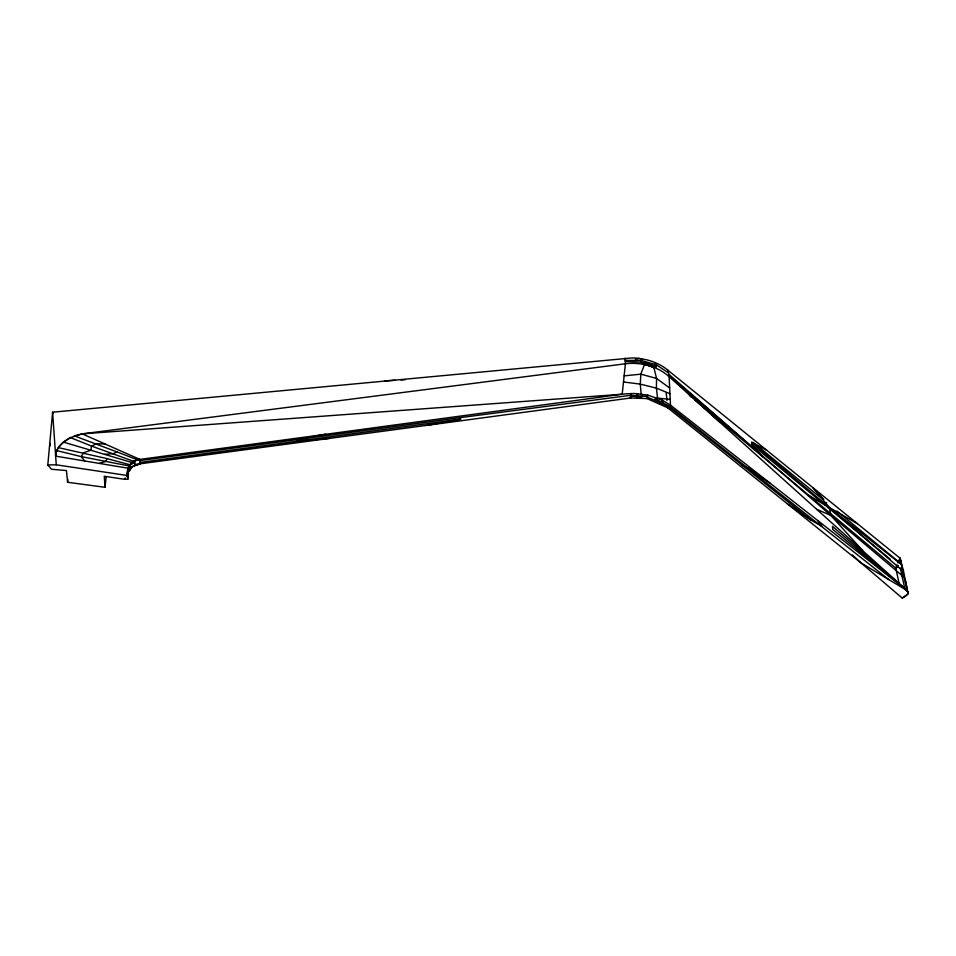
<?xml version="1.0" encoding="UTF-8"?>
<svg xmlns="http://www.w3.org/2000/svg" width="956" height="956" viewBox="0 0 956 956"><rect width="100%" height="100%" fill="white"/><g stroke="black" fill="none" stroke-linecap="round" stroke-linejoin="round"><path stroke-width="1.43" d="M902.201 576.647L903.396 570.565L899.955 558.125L668.065 370.342A49.258 37.165 0.6 0 0 657.262 363.519L655.171 362.599A49.258 37.165 0.6 0 0 646.268 359.695L639.217 358.416A49.258 37.165 0.6 0 0 632.083 357.926L52.604 412.203L47.8 464.927L51.481 469.241L66.454 470.555L67.577 482.266L105.076 487.309L106.08 477.223M903.396 570.565L908.009 593.772L902.201 598.062L861.057 562.941L667.885 407.913L647.104 398.592L631.032 397.947L134.677 464.544M105.076 487.309L104.24 476.243L124.889 479.35L128.008 478.968C127.076 470.017 128.642 459.764 139.648 460.171M124.889 479.35L125.057 477.869M640.675 398.329L642.097 395.545L641.153 393.98L640.281 384.121L640.807 374.155L644.535 364.439L641.153 362.133L625.296 361.535M899.704 560.049L901.114 560.276L901.018 561.722L899.07 562.164L899.955 558.125L907.053 590.545C910.542 593.855 904.746 596.95 902.189 598.062M67.577 482.266L67.936 479.601M908.009 593.772L905.786 581.499M899.931 562.176L899.955 558.125L897.959 562.941M647.104 398.592L647.75 395.103L634.402 393.478L623.933 393.98L137.294 459.764A10.158 6.059 -27.2 0 0 134.067 461.198L133.219 461.688M128.008 478.968C125.845 473.077 127.53 463.708 134.557 461.64L135.059 464.891L131.45 467.639L128.809 471.655L131.51 467.592L130.446 467.388L128.582 470.28M127.076 475.646L128.259 468.237L130.064 465.022L134.688 462.537M70.505 437.585C63.431 441.349 55.866 447.492 55.663 456.143L128.247 468.237L127.232 475.765M641.584 358.751L641.153 362.133L656.425 366.566L655.171 362.599M900.433 563.132L901.018 561.722L901.568 564.53M694.976 400.134L895.808 568.127L897.122 564.948M647.367 397.194L654.693 400.301L655.338 398.903L657.561 398.09L670.216 399.405M826.653 502.581L825.243 505.258L890.287 559.26M895.808 568.139L897.827 565.558L895.88 568.497M129.813 464.736L107.168 458.641L105.435 461.545L99.221 463.397M637.795 393.645L636.577 395.103L637.461 398.21M667.885 407.913L670.491 405.141L669.116 376.652L668.065 370.342M898.043 565.868L895.808 568.163L899.477 585.287M53.285 413.004L52.604 412.203L55.591 455.152A19.586 11.376 -25.8 0 0 55.663 456.132A22.86 13.288 -25.7 0 1 63.55 442.138L70.481 437.597L82.216 433.869L625.415 363.77C640.938 361.93 657.334 366.148 669.116 376.652L907.053 590.545L908.2 592.672M127.232 476.638L128.331 476.028M897.302 566.633L896.465 566.538M137.294 459.764L117.062 451.949L113.238 453.646L104.539 454.351M117.062 451.949L74.329 435.888L82.216 433.869L139.516 459.25L140.209 463.803L134.007 465.883L140.185 463.803M659.592 404.197L661.851 403.504L662.735 402.177L662.138 400.11L647.75 395.103M656.425 366.566L653.796 367.176L656.557 378.433L656.413 388.148L657.561 398.09M139.516 459.25L138.405 459.466A10.193 6.059 -27.1 0 0 135.178 460.589M325.649 434.167L296.862 439.629L139.719 460.625M427.452 425.265L460.577 419.206L460.469 417.617L630.996 395.27L647.487 396.501M635.441 359.086L639.217 358.416M136.995 464.568L130.446 467.388L129.705 464.879M140.006 462.441L460.577 419.206M460.469 417.617L296.862 439.629L297.041 441.182L329.378 438.422M624.125 375.887L640.807 374.155L656.557 378.433L669.666 387.993M82.216 433.869L622.189 394.219L625.415 363.77L625.116 358.213L625.224 359.145M384.874 380.87L395.079 380.297M400.911 379.974L405.284 379.735M47.8 464.927L56.249 464.807L126.79 475.431M625.236 360.424L640.974 360.376L656.151 364.726L668.483 372.852M105.029 443.978L96.676 443.787L91.525 446.07L70.457 437.609M641.918 396.955L631.008 396.154M623.479 381.982L640.281 384.121L656.413 388.148L669.941 393.693M129.036 465.907L81.296 456.633L56.774 450.599M58.447 447.647L107.168 458.641M63.538 442.138L132.036 462.537M650.2 366.112L644.236 364.26L644.798 362.706L655.924 366.734L653.928 367.702L648.252 365.419A43.271 33.185 1.5 0 0 644.284 364.152M127.507 474.2L128.486 474.57M629.55 397.361L631.032 397.947L630.972 393.466M816.735 509.357L830.812 515.38L904.173 577.376M655.338 398.903L669.451 406.252L888.805 579.599M654.693 400.301L668.925 406.814L811.058 520.16L822.064 526.362L817.667 520.494M741.904 465.166L748.118 468.01L770.452 483.485M862.647 550.632L830.812 515.38L752.336 447.169L751.643 442.305L766.832 450.312M662.138 400.11L670.491 405.141L907.053 590.545L861.057 562.941L852.358 554.97M857.413 523.673L829.426 507.588L751.643 442.305M808.824 495.363L825.243 505.258L751.452 444.182M899.07 562.164L836.906 511.03M787.385 503.812L811.058 520.16M901.353 564.47L829.426 507.588L813.078 487.763L823.737 499.402M752.958 442.246L823.2 499.749M689.348 395.437L691.594 397.314M902.751 570.887L829.426 507.588L830.812 515.38M668.698 374.119L752.336 447.169L668.913 375.385L720.059 422.444M134.557 461.64L91.525 446.07L90.844 450.276L83.519 452.738L81.296 456.633L84.702 460.971M751.894 445.436L762.482 456.61M900.325 568.007L904.938 589.219M902.117 567.338L903.217 572.955M49.772 443.285L50.214 445.771M139.588 459.705L140.221 463.791M666.177 393.203L667.037 400.552M55.591 455.152L56.249 464.807M652.112 366.841A43.438 32.803 2.1 0 1 653.952 367.666M907.053 590.545L832.748 529.433L832.473 526.35L907.053 590.545"/></g></svg>
